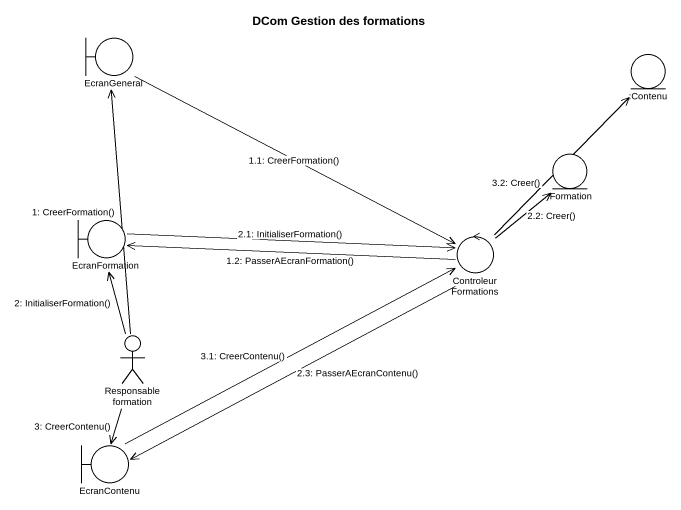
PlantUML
@startuml
title DCom Gestion des formations
boundary EcranGeneral
entity ":Contenu" as Contenu
entity ":Formation" as Formation
boundary EcranFormation
control ControleurFormations
actor "Responsable formation" as Responsable_formation
boundary EcranContenu
Responsable_formation -up-> EcranGeneral : 1: CreerFormation()
EcranGeneral -right-> ControleurFormations : 1.1: CreerFormation()
ControleurFormations -left-> EcranFormation : 1.2: PasserAEcranFormation()
Responsable_formation -up-> EcranFormation : 2: InitialiserFormation()
EcranFormation -right-> ControleurFormations : 2.1: InitialiserFormation()
ControleurFormations -up-> Formation : 2.2: Creer()
ControleurFormations -left-> EcranContenu : 2.3: PasserAEcranContenu()
Responsable_formation --> EcranContenu : 3: CreerContenu()
EcranContenu -right-> ControleurFormations : 3.1: CreerContenu()
ControleurFormations -up-> Contenu : 3.2: Creer()
@enduml
